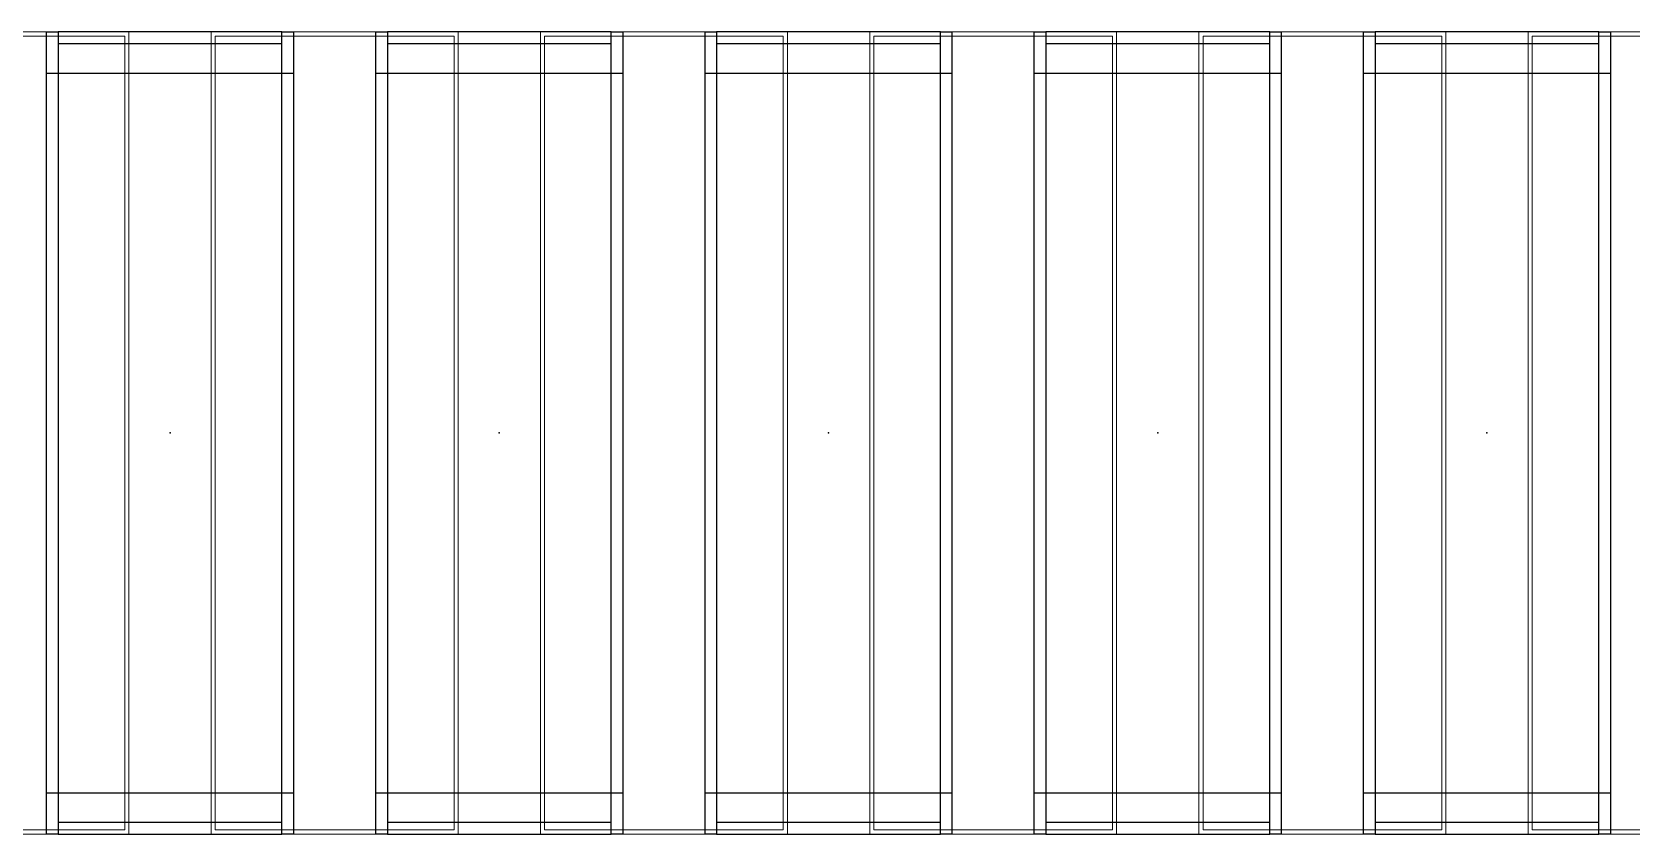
# Model space of a CAD drawing. Header units: millimetres. Extents: x 813027 to 1148939, y -931049 to -10.
# Drawn here: x 946772 to 948715, y -111760 to -110785 of the extents above; entities that cross this region are included whole.
import ezdxf

# ---------------------------------------------------------------- set-up
doc = ezdxf.new("R2010")
doc.units = ezdxf.units.MM
doc.layers.add('A-GLAZ-CURT', color=2, linetype='Continuous', lineweight=9)
doc.layers.add('A11_ALU.SOLID SHEET', color=7, linetype='Continuous')

# ---------------------------------------------------------------- blocks, each defined once
blk = doc.blocks.new('DPA_CP_Metal Ceiling Panel - Vertical Panel with Gap-23421479-4160 - LOWER PLATFORM LEVEL - REFLECTED CEILING GENERAL PLAN')
at = {"layer": 'A-GLAZ-CURT'}
for p, q in [((932996.3, -111761.8), (932996.3, -110786.8)), ((932996.3, -110786.8), (933296.3, -110786.8)), ((932996.3, -111761.8), (932996.3, -110786.8)), ((932996.3, -110786.8), (933296.3, -110786.8)), ((933296.3, -110786.8), (932996.3, -110786.8)), ((932996.3, -110786.8), (932996.3, -111761.8)), ((933296.3, -110786.8), (932996.3, -110786.8)), ((932996.3, -110786.8), (932996.3, -111761.8)), ((932996.3, -111761.8), (932996.3, -110786.8)), ((932996.3, -110786.8), (933296.3, -110786.8)), ((933001.3, -111756.8), (933001.3, -110791.8)), ((933001.3, -110791.8), (933291.3, -110791.8)), ((933291.3, -110791.8), (933291.3, -111756.8)), ((933296.3, -111761.8), (933296.3, -110786.8)), ((933296.3, -110786.8), (933296.3, -111761.8)), ((933296.3, -111761.8), (933296.3, -110786.8)), ((933296.3, -111761.8), (933296.3, -110786.8)), ((933296.3, -110786.8), (933296.3, -111761.8)), ((932996.3, -111761.8), (933296.3, -111761.8)), ((933296.3, -111761.8), (932996.3, -111761.8)), ((932996.3, -111761.8), (933296.3, -111761.8)), ((932996.3, -111761.8), (933296.3, -111761.8)), ((933296.3, -111761.8), (932996.3, -111761.8)), ((933001.3, -111756.8), (933291.3, -111756.8))]:
    blk.add_line(p, q, dxfattribs=at)
blk = doc.blocks.new('C-2-PP21-AR-4160-01-B_20250829-084021_EXCL')
at = {"layer": 'A-GLAZ-CURT'}
for p in [(-1033496.3, 105341.8), (-1033096.3, 105341.8), (-1032696.3, 105341.8), (-1032296.3, 105341.8), (-1031896.3, 105341.8), (-1031496.3, 105341.8)]:
    blk.add_blockref('DPA_CP_Metal Ceiling Panel - Vertical Panel with Gap-23421479-4160 - LOWER PLATFORM LEVEL - REFLECTED CEILING GENERAL PLAN', p, dxfattribs=at)
blk = doc.blocks.new('*U523')
for p, q in [((-437.8, -6750), (-437.8, -6450)), ((437.5, -6450), (437.5, -6750)), ((-437.8, -7150), (-437.8, -6850)), ((437.5, -6850), (437.5, -7150)), ((-437.8, -7550), (-437.8, -7250)), ((437.5, -7250), (437.5, -7550)), ((-437.8, -7950), (-437.8, -7650)), ((437.5, -7650), (437.5, -7950)), ((-437.8, -8350), (-437.8, -8050)), ((437.5, -8050), (437.5, -8350))]:
    blk.add_line(p, q)
for p in [(0, -6600), (0, -7000), (0, -7400), (0, -7800), (0, -8200)]:
    blk.add_point(p)
at = {"layer": 'A11_ALU.SOLID SHEET', "color": 0}
for points in [[(-487.5, -6450), (487.5, -6450), (487.5, -6464), (-487.5, -6464)], [(-487.5, -6736), (-473.5, -6736), (-473.5, -6464), (-487.5, -6464)], [(487.5, -6464), (473.5, -6464), (473.5, -6736), (487.5, -6736)], [(-487.5, -6736), (487.5, -6736), (487.5, -6750), (-487.5, -6750)], [(-487.5, -6850), (487.5, -6850), (487.5, -6864), (-487.5, -6864)], [(-487.5, -7136), (-473.5, -7136), (-473.5, -6864), (-487.5, -6864)], [(487.5, -6864), (473.5, -6864), (473.5, -7136), (487.5, -7136)], [(-487.5, -7136), (487.5, -7136), (487.5, -7150), (-487.5, -7150)], [(-487.5, -7250), (487.5, -7250), (487.5, -7264), (-487.5, -7264)], [(-487.5, -7536), (-473.5, -7536), (-473.5, -7264), (-487.5, -7264)], [(487.5, -7264), (473.5, -7264), (473.5, -7536), (487.5, -7536)], [(-487.5, -7536), (487.5, -7536), (487.5, -7550), (-487.5, -7550)], [(-487.5, -7650), (487.5, -7650), (487.5, -7664), (-487.5, -7664)], [(-487.5, -7936), (-473.5, -7936), (-473.5, -7664), (-487.5, -7664)], [(487.5, -7664), (473.5, -7664), (473.5, -7936), (487.5, -7936)], [(-487.5, -7936), (487.5, -7936), (487.5, -7950), (-487.5, -7950)], [(-487.5, -8050), (487.5, -8050), (487.5, -8064), (-487.5, -8064)], [(-487.5, -8336), (-473.5, -8336), (-473.5, -8064), (-487.5, -8064)], [(487.5, -8064), (473.5, -8064), (473.5, -8336), (487.5, -8336)], [(-487.5, -8336), (487.5, -8336), (487.5, -8350), (-487.5, -8350)]]:
    blk.add_lwpolyline(points, close=True, dxfattribs=at)
blk = doc.blocks.new('C-2-PP21-AR-4160-01-B_20250829-084416_NEWCL')
at = {"rotation": 90}
blk.add_blockref('*U523', (-106750, -5932.5), dxfattribs=at)

msp = doc.modelspace()

# ---------------------------------------------------------------- block references
msp.add_blockref('C-2-PP21-AR-4160-01-B_20250829-084021_EXCL', (1047090, -105340))

# ---------------------------------------------------------------- next in the draw order: block references
msp.add_blockref('C-2-PP21-AR-4160-01-B_20250829-084416_NEWCL', (1047090, -105340))

doc.saveas('drawing.dxf')
